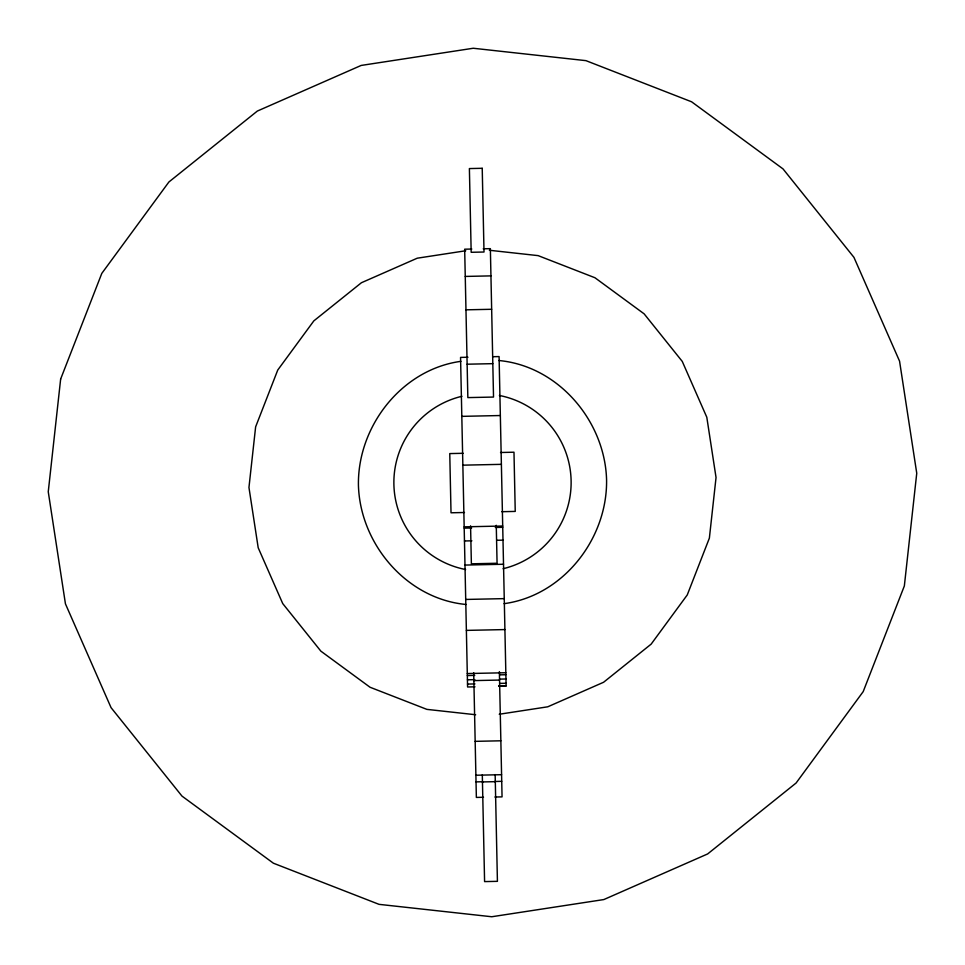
<?xml version="1.0" encoding="UTF-8"?>
<svg xmlns="http://www.w3.org/2000/svg" width="965" height="965" viewBox="0 0 965 965"><rect width="100%" height="100%" fill="white"/><g stroke="black" fill="none" stroke-linecap="round" stroke-linejoin="round"><path stroke-width="1.45" d="M465.757 250.755L417.242 258.198L361.417 282.733L313.842 320.875L277.751 370.041L255.629 426.868L248.958 487.482L258.198 547.758L282.733 603.583L320.875 651.158L370.041 687.249L426.868 709.372L475.649 714.739M460.932 361.332C401.754 369.354 357.508 426.313 358.425 485.142C360.017 543.971 406.651 598.988 466.119 604.476M504.068 603.668C563.246 595.646 607.492 538.687 606.575 479.858C604.983 421.03 558.349 366.012 498.881 360.524M499.243 714.245L547.758 706.802L603.583 682.267L651.158 644.125L687.249 594.959L709.372 538.132L716.042 477.518L706.802 417.242L682.267 361.417L644.125 313.842L594.959 277.751L538.132 255.629L489.352 250.261M471.813 249.042L464.672 249.199L467.844 397.604L493.525 397.061L490.365 248.656L483.224 248.801M465.263 276.436L490.944 275.881M465.974 309.825L491.655 309.282M467.965 357.243L460.558 357.4L467.579 686.984L474.997 686.827M493.163 356.7L499.086 356.58L506.118 686.163L498.7 686.32M467.132 364.203L492.813 363.66M461.813 416.361L500.353 415.529M463.2 453.297L449.762 453.586L451.017 512.789L464.467 512.499M500.533 452.501L513.983 452.211L515.238 511.414L501.8 511.703M462.85 465.166L501.39 464.346M464.165 526.842L502.705 526.021M464.201 528.132L471.608 527.976M495.322 527.469L502.729 527.312M464.467 540.967L471.885 540.81M497.072 540.267L503.006 540.147M464.985 565.068L503.513 564.248M465.721 599.446L504.249 598.626M466.372 630.398L504.912 629.578M467.301 673.558L505.829 672.738M467.337 675.548L474.756 675.391M499.942 674.849L505.877 674.728M467.434 679.806L474.84 679.65M500.039 679.119L505.962 678.986M473.875 680.602L499.556 680.06M467.518 684.076L474.937 683.92M500.123 683.389L506.058 683.256M498.7 685.838L506.106 685.681M475.166 741.349L500.859 740.794M475.89 775.233L501.583 774.69M476.034 781.879L483.163 781.734M494.587 781.493L501.716 781.336M482.452 781.927L495.298 781.662M483.501 797.271L476.36 797.428L473.706 672.714M494.912 797.03L502.053 796.873L499.375 671.592M496.263 525.286L497.072 563.258L471.378 563.813L470.57 525.829M495.154 774.581L497.421 881.335L484.587 881.6L482.307 774.859M499.388 395.481A88.647 88.647 0 0 1 503.079 568.723M465.613 569.519A88.647 88.647 0 0 1 461.921 396.277M60.65 379.052L48.25 491.752L65.439 603.837L111.059 707.647L181.987 796.101L273.397 863.205L379.052 904.35L491.752 916.75L603.837 899.561L707.647 853.941L796.101 783.013L863.205 691.603L904.35 585.948L916.75 473.248L899.561 361.163L853.941 257.353L783.013 168.899L691.603 101.795L585.948 60.65L473.248 48.25L361.163 65.439L257.353 111.059L168.899 181.987L101.795 273.397L60.65 379.052M482.223 168.296L469.388 168.573L471.173 252.287L484.008 252.022L482.223 168.296"/></g></svg>
